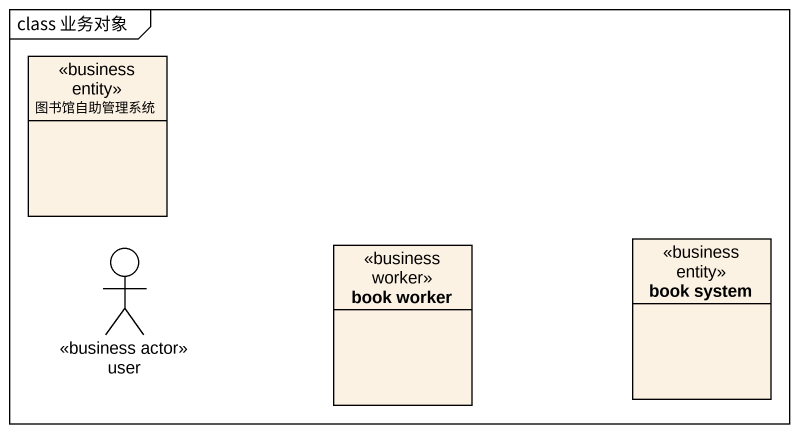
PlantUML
@startuml
mainframe class 业务对象
allowmixing
hide circle
hide empty members
class 图书馆自助管理系统 <<business entity>>
actor user <<business actor>>
class "book worker" as book_worker <<business worker>>
class "book system" as book_system <<business entity>>
@enduml
